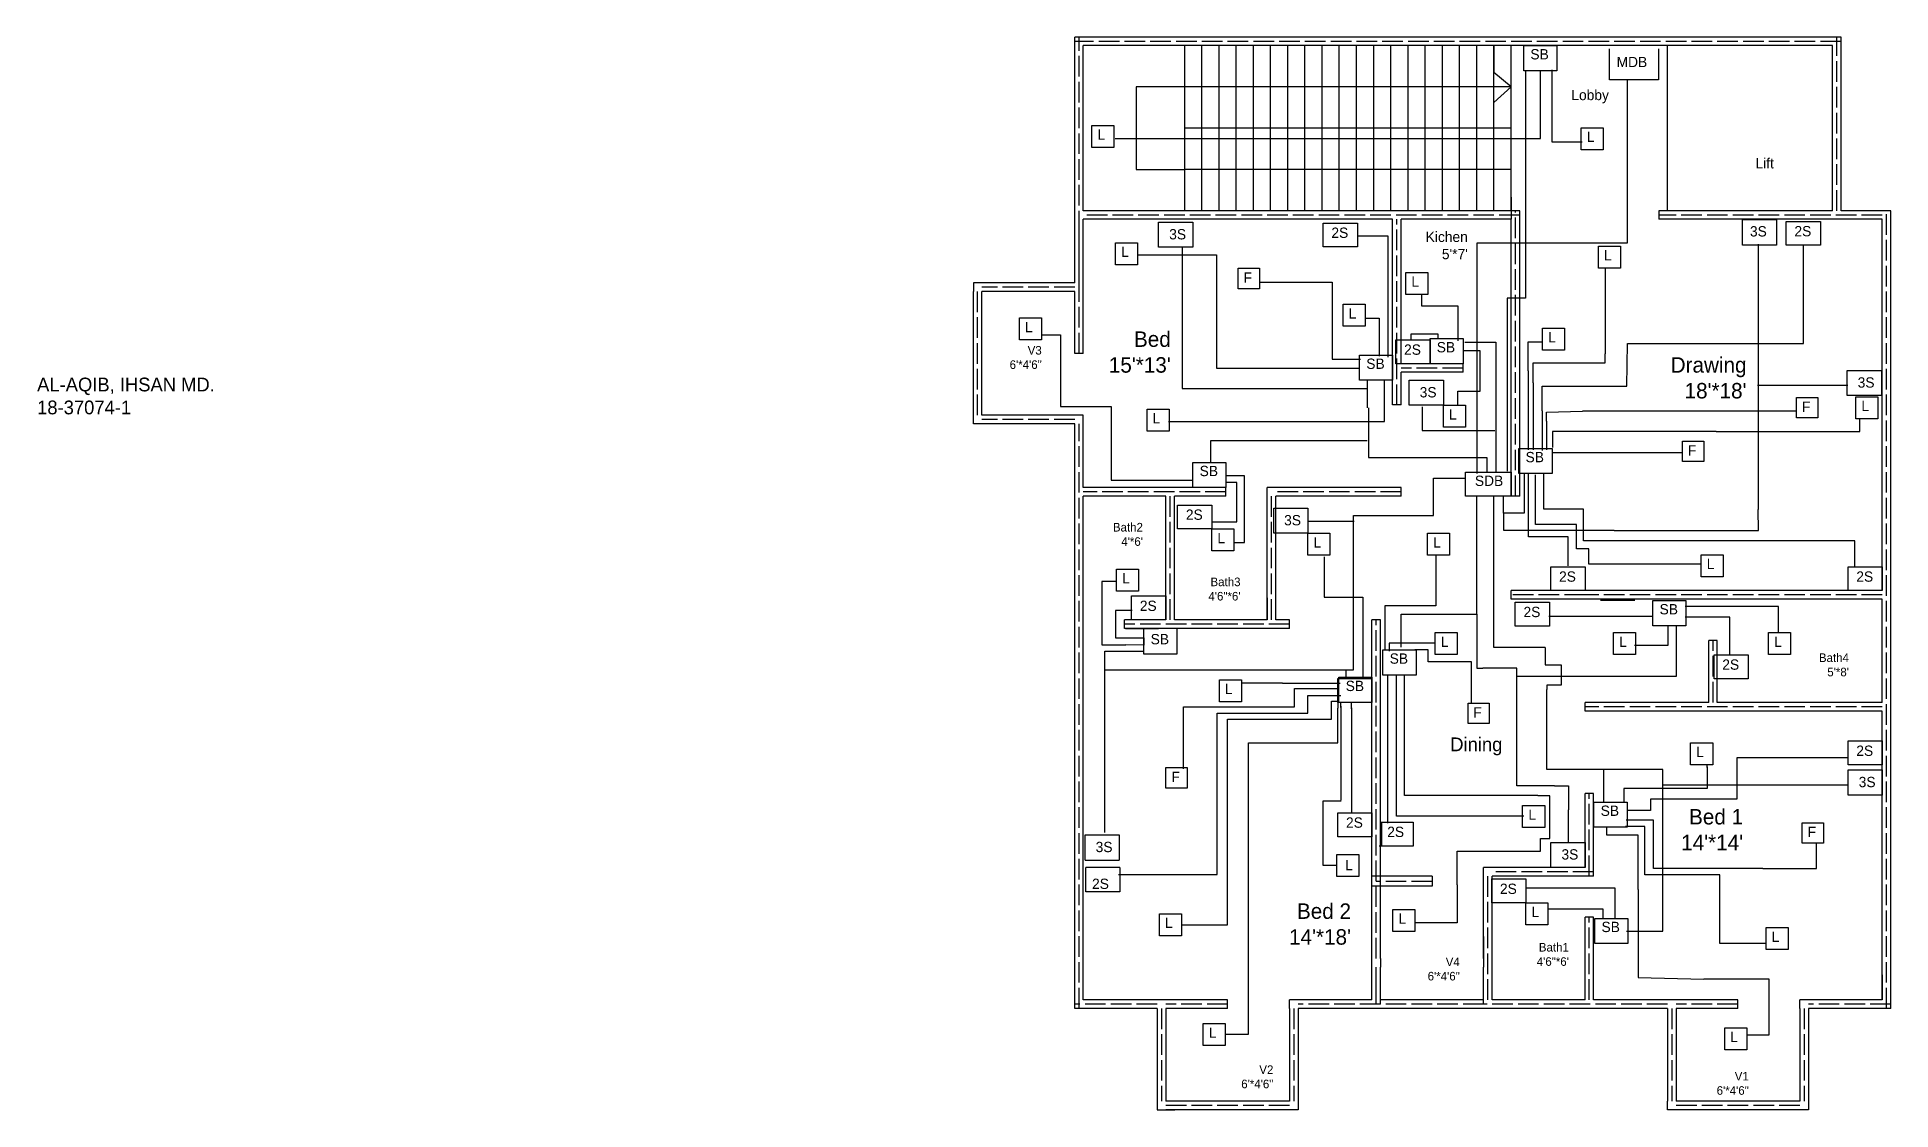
# Model space of a CAD drawing. Header units: feet. Extents: x -2418 to -1339, y -275 to 349.
import ezdxf

# ---------------------------------------------------------------- set-up
doc = ezdxf.new("R2010")
doc.units = ezdxf.units.FT
doc.header["$MEASUREMENT"] = 0
doc.linetypes.add('ACAD_ISO02W100', pattern=[15, 12, -3])

msp = doc.modelspace()

# ---------------------------------------------------------------- linework, layer by layer
for p, q in [((-1368.3, 348.9), (-1814.3, 348.9)), ((-1814.3, 205.9), (-1814.3, 348.9)), ((-1368.3, 247.9), (-1368.3, 348.9)), ((-1373.3, 343.9), (-1809.3, 343.9)), ((-1809.3, 247.9), (-1809.3, 343.9)), ((-1750.3, 247.9), (-1750.3, 343.9)), ((-1740.3, 247.9), (-1740.3, 343.9)), ((-1730.3, 247.9), (-1730.3, 343.9)), ((-1720.3, 247.9), (-1720.3, 343.9)), ((-1710.3, 247.9), (-1710.3, 343.9)), ((-1700.3, 247.9), (-1700.3, 343.9)), ((-1690.3, 247.9), (-1690.3, 343.9)), ((-1680.3, 247.9), (-1680.3, 343.9)), ((-1670.3, 247.9), (-1670.3, 343.9)), ((-1660.3, 247.9), (-1660.3, 343.9)), ((-1650.3, 247.9), (-1650.3, 343.9)), ((-1640.3, 247.9), (-1640.3, 343.9)), ((-1630.3, 247.9), (-1630.3, 343.9)), ((-1620.3, 247.9), (-1620.3, 343.9)), ((-1610.3, 247.9), (-1610.3, 343.9)), ((-1600.3, 247.9), (-1600.3, 343.9)), ((-1590.3, 247.9), (-1590.3, 343.9)), ((-1580.3, 247.9), (-1580.3, 343.9)), ((-1570.3, 247.9), (-1570.3, 343.9)), ((-1570.3, 343.9), (-1570.3, 328.2)), ((-1560.3, 247.9), (-1560.3, 343.9)), ((-1553, 329.3), (-1553, 343.9)), ((-1553, 343.9), (-1533.8, 343.9)), ((-1533.8, 343.9), (-1533.8, 329.3)), ((-1525.3, 344.1), (-1496.8, 344.1)), ((-1503, 324.1), (-1503, 342)), ((-1474.5, 342), (-1474.5, 324.1)), ((-1469.3, 247.9), (-1469.3, 343.9)), ((-1373.3, 247.9), (-1373.3, 343.9)), ((-1560.3, 319.9), (-1570.3, 328.2)), ((-1533.8, 329.3), (-1553, 329.3)), ((-1474.5, 324.1), (-1503, 324.1)), ((-1750.3, 319.9), (-1778.6, 319.9)), ((-1778.6, 319.9), (-1778.6, 271.9)), ((-1560.3, 319.9), (-1750.3, 319.9)), ((-1560.3, 319.9), (-1570.3, 319.9)), ((-1560.3, 319.9), (-1570.3, 310.8)), ((-1560.3, 319.9), (-1570.3, 319.9)), ((-1560.3, 319.9), (-1570.3, 319.9)), ((-1560.3, 319.9), (-1570.3, 319.9)), ((-1804.3, 284.7), (-1804.3, 297.5)), ((-1804.3, 297.5), (-1791.5, 297.5)), ((-1791.5, 297.5), (-1791.5, 284.7)), ((-1560.3, 295.9), (-1750.3, 295.9)), ((-1519.5, 283.4), (-1519.5, 296.2)), ((-1519.5, 296.2), (-1506.7, 296.2)), ((-1506.7, 296.2), (-1506.7, 283.4)), ((-1791.5, 284.7), (-1804.3, 284.7)), ((-1778.6, 284.7), (-1778.6, 271.9)), ((-1506.7, 283.4), (-1519.5, 283.4)), ((-1778.6, 271.9), (-1750.3, 271.9)), ((-1560.3, 271.9), (-1750.3, 271.9)), ((-1560.3, 255.7), (-1560.3, 242.9)), ((-1555.3, 247.9), (-1809.3, 247.9)), ((-1629.3, 242.9), (-1809.3, 242.9)), ((-1809.3, 164.9), (-1809.3, 242.9)), ((-1765.5, 226.6), (-1765.5, 241.2)), ((-1765.5, 241.2), (-1745.6, 241.2)), ((-1745.6, 241.2), (-1745.6, 226.6)), ((-1669.7, 226.8), (-1669.7, 240.7)), ((-1669.7, 240.7), (-1649.8, 240.7)), ((-1649.8, 240.7), (-1649.8, 226.8)), ((-1629.3, 134.9), (-1629.3, 242.9)), ((-1560.3, 242.9), (-1624.3, 242.9)), ((-1624.3, 158.9), (-1624.3, 242.9)), ((-1560.3, 242.9), (-1573.1, 242.9)), ((-1560.3, 81.9), (-1560.3, 242.9)), ((-1555.3, 81.9), (-1555.3, 247.9)), ((-1373.3, 247.9), (-1474.3, 247.9)), ((-1474.3, 247.9), (-1474.3, 242.9)), ((-1344.3, 242.9), (-1474.3, 242.9)), ((-1425.7, 242.7), (-1405.8, 242.7)), ((-1425.7, 227.9), (-1425.7, 242.5)), ((-1405.8, 242.5), (-1405.8, 227.9)), ((-1400.2, 227.8), (-1400.2, 241.7)), ((-1400.2, 241.7), (-1380.3, 241.7)), ((-1380.3, 241.7), (-1380.3, 227.8)), ((-1339.3, 247.9), (-1368.3, 247.9)), ((-1344.3, 242.9), (-1357.1, 242.9)), ((-1344.3, 26.9), (-1344.3, 242.9)), ((-1339.3, -216.1), (-1339.3, 247.9)), ((-1790.5, 216.5), (-1790.5, 229.3)), ((-1790.5, 229.3), (-1777.7, 229.3)), ((-1777.7, 229.3), (-1777.7, 216.5)), ((-1745.6, 226.6), (-1765.5, 226.6)), ((-1649.8, 226.8), (-1669.7, 226.8)), ((-1509.5, 214.5), (-1509.5, 227.3)), ((-1509.5, 227.3), (-1496.7, 227.3)), ((-1496.7, 227.3), (-1496.7, 214.5)), ((-1405.8, 227.9), (-1425.7, 227.9)), ((-1380.3, 227.8), (-1400.2, 227.8)), ((-1777.7, 216.5), (-1790.5, 216.5)), ((-1868.3, 205.9), (-1873.3, 205.9)), ((-1873.3, 205.9), (-1873.3, 200.9)), ((-1814.3, 205.9), (-1868.3, 205.9)), ((-1719.2, 202.5), (-1719.2, 214.4)), ((-1719.2, 214.4), (-1706.8, 214.4)), ((-1706.8, 214.4), (-1706.8, 202.5)), ((-1621.6, 199.2), (-1621.6, 212)), ((-1621.6, 212), (-1608.8, 212)), ((-1608.8, 212), (-1608.8, 199.2)), ((-1496.7, 214.5), (-1509.5, 214.5)), ((-1873.3, 128.9), (-1873.3, 200.9)), ((-1814.3, 200.9), (-1868.3, 200.9)), ((-1868.3, 128.9), (-1868.3, 200.9)), ((-1814.3, 164.9), (-1814.3, 200.9)), ((-1706.8, 202.5), (-1719.2, 202.5)), ((-1608.8, 199.2), (-1621.6, 199.2)), ((-1846.5, 172.7), (-1846.5, 185.5)), ((-1846.5, 185.5), (-1833.7, 185.5)), ((-1833.7, 185.5), (-1833.7, 172.7)), ((-1658.1, 180.7), (-1658.1, 193.5)), ((-1658.1, 193.5), (-1645.3, 193.5)), ((-1645.3, 193.5), (-1645.3, 180.7)), ((-1833.7, 172.7), (-1846.5, 172.7)), ((-1645.3, 180.7), (-1658.1, 180.7)), ((-1627.4, 158.9), (-1627.4, 172.8)), ((-1627.4, 172.8), (-1607.5, 172.8)), ((-1607.5, 158.9), (-1607.5, 173.5)), ((-1607.5, 173.5), (-1588.3, 173.5)), ((-1607.5, 172.8), (-1607.5, 158.9)), ((-1588.3, 173.5), (-1588.3, 158.9)), ((-1542, 166.8), (-1542, 179.6)), ((-1542, 179.6), (-1529.2, 179.6)), ((-1529.2, 179.6), (-1529.2, 166.8)), ((-1809.3, 164.9), (-1814.3, 164.9)), ((-1648.5, 149.3), (-1648.5, 163.9)), ((-1648.5, 163.9), (-1629.3, 163.9)), ((-1629.3, 163.9), (-1629.3, 149.3)), ((-1529.2, 166.8), (-1542, 166.8)), ((-1607.5, 158.9), (-1627.4, 158.9)), ((-1588.3, 158.9), (-1624.3, 158.9)), ((-1588.3, 153.9), (-1624.3, 153.9)), ((-1624.3, 134.9), (-1624.3, 153.9)), ((-1588.3, 158.9), (-1607.5, 158.9)), ((-1588.3, 153.9), (-1588.3, 158.9)), ((-1364.7, 140.4), (-1364.7, 155)), ((-1364.7, 155), (-1344.8, 155)), ((-1344.8, 155), (-1344.8, 140.4)), ((-1629.3, 149.3), (-1648.5, 149.3)), ((-1619.6, 134.7), (-1619.6, 149.3)), ((-1619.6, 149.3), (-1599.7, 149.3)), ((-1599.7, 149.3), (-1599.7, 134.7)), ((-1344.8, 140.4), (-1364.7, 140.4)), ((-1772.2, 119.7), (-1772.2, 132.5)), ((-1772.2, 132.5), (-1759.4, 132.5)), ((-1759.4, 132.5), (-1759.4, 119.7)), ((-1624.3, 134.9), (-1629.3, 134.9)), ((-1599.7, 134.7), (-1619.6, 134.7)), ((-1599.7, 121.9), (-1599.7, 134.7)), ((-1599.7, 134.7), (-1586.9, 134.7)), ((-1586.9, 134.7), (-1586.9, 121.9)), ((-1394.2, 127.4), (-1394.2, 139.3)), ((-1394.2, 139.3), (-1381.9, 139.3)), ((-1381.9, 139.3), (-1381.9, 127.4)), ((-1359.7, 126.9), (-1359.7, 139.7)), ((-1359.7, 139.7), (-1346.9, 139.7)), ((-1346.9, 139.7), (-1346.9, 126.9)), ((-1873.3, 123.9), (-1873.3, 128.9)), ((-1868.3, 123.9), (-1873.3, 123.9)), ((-1814.3, 128.9), (-1868.3, 128.9)), ((-1814.3, 123.9), (-1868.3, 123.9)), ((-1809.3, 128.9), (-1814.3, 128.9)), ((-1814.3, -216.1), (-1814.3, 123.9)), ((-1809.3, 86.9), (-1809.3, 128.9)), ((-1759.4, 119.7), (-1772.2, 119.7)), ((-1586.9, 121.9), (-1599.7, 121.9)), ((-1381.9, 127.4), (-1394.2, 127.4)), ((-1346.9, 126.9), (-1359.7, 126.9)), ((-1555.8, 95), (-1555.8, 109.6)), ((-1555.8, 109.6), (-1536.5, 109.6)), ((-1536.5, 109.6), (-1536.5, 95)), ((-1460.5, 102), (-1460.5, 113.9)), ((-1460.5, 113.9), (-1448.2, 113.9)), ((-1448.2, 113.9), (-1448.2, 102)), ((-1745.5, 86.9), (-1745.5, 101.5)), ((-1745.5, 101.5), (-1726.3, 101.5)), ((-1726.3, 101.5), (-1726.3, 86.9)), ((-1448.2, 102), (-1460.5, 102)), ((-1726.3, 86.9), (-1809.3, 86.9)), ((-1726.3, 86.9), (-1745.5, 86.9)), ((-1726.3, 81.9), (-1726.3, 86.9)), ((-1624.3, 86.9), (-1702.3, 86.9)), ((-1702.3, 9.9), (-1702.3, 86.9)), ((-1624.3, 81.9), (-1624.3, 86.9)), ((-1586.8, 81.9), (-1586.8, 95.8)), ((-1586.8, 95.8), (-1560.3, 95.8)), ((-1560.3, 95.8), (-1560.3, 81.9)), ((-1536.5, 95), (-1555.8, 95)), ((-1761.3, 81.9), (-1809.3, 81.9)), ((-1809.3, -211.1), (-1809.3, 81.9)), ((-1761.3, 9.9), (-1761.3, 81.9)), ((-1726.3, 81.9), (-1756.3, 81.9)), ((-1756.3, 9.9), (-1756.3, 81.9)), ((-1754.4, 62.8), (-1754.4, 76.7)), ((-1754.4, 76.7), (-1734.5, 76.7)), ((-1734.5, 76.7), (-1734.5, 62.8)), ((-1624.3, 81.9), (-1697.3, 81.9)), ((-1697.3, 9.9), (-1697.3, 81.9)), ((-1560.3, 81.9), (-1586.8, 81.9)), ((-1555.3, 81.9), (-1560.3, 81.9)), ((-1698.5, 60.3), (-1698.5, 74.9)), ((-1698.5, 74.9), (-1678.6, 74.9)), ((-1678.6, 74.9), (-1678.6, 60.3)), ((-1734.5, 62.8), (-1754.4, 62.8)), ((-1734.5, 50), (-1734.5, 62.8)), ((-1734.5, 62.8), (-1721.7, 62.8)), ((-1721.7, 62.8), (-1721.7, 50)), ((-1678.6, 60.3), (-1698.5, 60.3)), ((-1678.6, 47.5), (-1678.6, 60.3)), ((-1678.6, 60.3), (-1665.8, 60.3)), ((-1665.8, 60.3), (-1665.8, 47.5)), ((-1608.9, 47.5), (-1608.9, 60.3)), ((-1608.9, 60.3), (-1596.1, 60.3)), ((-1596.1, 60.3), (-1596.1, 47.5)), ((-1721.7, 50), (-1734.5, 50)), ((-1665.8, 47.5), (-1678.6, 47.5)), ((-1596.1, 47.5), (-1608.9, 47.5)), ((-1449.7, 34.9), (-1449.7, 47.7)), ((-1449.7, 47.7), (-1436.9, 47.7)), ((-1436.9, 47.7), (-1436.9, 34.9)), ((-1789.9, 26.6), (-1789.9, 39.4)), ((-1789.9, 39.4), (-1777.1, 39.4)), ((-1777.1, 39.4), (-1777.1, 26.6)), ((-1537.2, 26.9), (-1537.2, 40.8)), ((-1537.2, 40.8), (-1517.3, 40.8)), ((-1517.3, 40.8), (-1517.3, 26.9)), ((-1436.9, 34.9), (-1449.7, 34.9)), ((-1364.2, 26.9), (-1364.2, 40.8)), ((-1364.2, 40.8), (-1344.3, 40.8)), ((-1344.3, 40.8), (-1344.3, 26.9)), ((-1777.1, 26.6), (-1789.9, 26.6)), ((-1781.2, 9.9), (-1781.2, 23.8)), ((-1781.2, 23.8), (-1761.3, 23.8)), ((-1761.3, 23.8), (-1761.3, 9.9)), ((-1702.3, 22.7), (-1702.3, 9.9)), ((-1702.3, 22.7), (-1702.3, 9.9)), ((-1560.3, 21.9), (-1560.3, 26.9)), ((-1517.3, 26.9), (-1560.3, 26.9)), ((-1517.3, 21.9), (-1560.3, 21.9)), ((-1517.3, 26.9), (-1537.2, 26.9)), ((-1344.3, 26.9), (-1517.3, 26.9)), ((-1344.3, 21.9), (-1517.3, 21.9)), ((-1344.3, 26.9), (-1364.2, 26.9)), ((-1344.3, -38.1), (-1344.3, 21.9)), ((-1557.9, 6.2), (-1557.9, 20.2)), ((-1557.9, 20.2), (-1538, 20.2)), ((-1538, 20.2), (-1538, 6.2)), ((-1488.3, 21.1), (-1508.2, 21.1)), ((-1477.8, 6.5), (-1477.8, 21.1)), ((-1477.8, 21.1), (-1458.6, 21.1)), ((-1458.6, 21.1), (-1458.6, 6.5)), ((-1761.3, 9.9), (-1785.3, 9.9)), ((-1785.3, 4.9), (-1785.3, 9.9)), ((-1689.3, 4.9), (-1785.3, 4.9)), ((-1784.8, 4.8), (-1765.6, 4.8)), ((-1761.3, 9.9), (-1781.2, 9.9)), ((-1774, -10), (-1774, 4.5)), ((-1702.3, 9.9), (-1756.3, 9.9)), ((-1754.8, 4.5), (-1754.8, -10)), ((-1702.3, 9.9), (-1715.1, 9.9)), ((-1702.3, 9.9), (-1715.1, 9.9)), ((-1689.3, 9.9), (-1697.3, 9.9)), ((-1689.3, 4.9), (-1689.3, 9.9)), ((-1636.3, 9.9), (-1641.3, 9.9)), ((-1641.3, -38.1), (-1641.3, 9.9)), ((-1636.3, -38.1), (-1636.3, 9.9)), ((-1604.6, -10.3), (-1604.6, 2.5)), ((-1604.6, 2.5), (-1591.7, 2.5)), ((-1591.7, 2.5), (-1591.7, -10.3)), ((-1538, 6.2), (-1557.9, 6.2)), ((-1500.7, -10.3), (-1500.7, 2.5)), ((-1500.7, 2.5), (-1487.9, 2.5)), ((-1487.9, 2.5), (-1487.9, -10.3)), ((-1458.6, 6.5), (-1477.8, 6.5)), ((-1410.5, -10.3), (-1410.5, 2.5)), ((-1410.5, 2.5), (-1397.7, 2.5)), ((-1397.7, 2.5), (-1397.7, -10.3)), ((-1754.8, -10), (-1774, -10)), ((-1634.9, -22.2), (-1634.9, -7.6)), ((-1634.9, -7.6), (-1615.6, -7.6)), ((-1615.6, -7.6), (-1615.6, -22.2)), ((-1591.7, -10.3), (-1604.6, -10.3)), ((-1487.9, -10.3), (-1500.7, -10.3)), ((-1440.3, -2.1), (-1445.3, -2.1)), ((-1445.3, -38.1), (-1445.3, -2.1)), ((-1442.2, -24.3), (-1442.2, -10.4)), ((-1442.2, -10.4), (-1422.3, -10.4)), ((-1440.3, -38.1), (-1440.3, -2.1)), ((-1422.3, -10.4), (-1422.3, -24.3)), ((-1397.7, -10.3), (-1410.5, -10.3)), ((-1730.1, -37.7), (-1730.1, -24.9)), ((-1730.1, -24.9), (-1717.3, -24.9)), ((-1717.3, -24.9), (-1717.3, -37.7)), ((-1661.2, -38.1), (-1661.2, -24.2)), ((-1661.2, -24.2), (-1641.3, -24.2)), ((-1661.2, -38.1), (-1661.2, -24.2)), ((-1661.2, -24.2), (-1641.3, -24.2)), ((-1661.2, -38.1), (-1661.2, -24.2)), ((-1661.2, -24.2), (-1641.3, -24.2)), ((-1660.5, -38.1), (-1660.5, -23.5)), ((-1660.5, -23.5), (-1641.3, -23.5)), ((-1641.3, -23.5), (-1641.3, -38.1)), ((-1641.3, -24.2), (-1641.3, -38.1)), ((-1641.3, -24.2), (-1641.3, -38.1)), ((-1641.3, -24.2), (-1641.3, -38.1)), ((-1615.6, -22.2), (-1634.9, -22.2)), ((-1422.3, -24.3), (-1442.2, -24.3)), ((-1717.3, -37.7), (-1730.1, -37.7)), ((-1641.3, -38.1), (-1661.2, -38.1)), ((-1641.3, -38.1), (-1661.2, -38.1)), ((-1641.3, -38.1), (-1661.2, -38.1)), ((-1641.3, -38.1), (-1660.5, -38.1)), ((-1641.3, -211.1), (-1641.3, -38.1)), ((-1636.3, -187.1), (-1636.3, -38.1)), ((-1585.4, -50.4), (-1585.4, -38.5)), ((-1585.4, -38.5), (-1573.1, -38.5)), ((-1573.1, -38.5), (-1573.1, -50.4)), ((-1445.3, -38.1), (-1517.3, -38.1)), ((-1517.3, -43.1), (-1517.3, -38.1)), ((-1344.3, -43.1), (-1517.3, -43.1)), ((-1344.3, -38.1), (-1440.3, -38.1)), ((-1344.3, -211.1), (-1344.3, -43.1)), ((-1573.1, -50.4), (-1585.4, -50.4)), ((-1455.9, -74.4), (-1455.9, -61.6)), ((-1455.9, -61.6), (-1443, -61.6)), ((-1443, -61.6), (-1443, -74.4)), ((-1364.2, -74.4), (-1364.2, -60.5)), ((-1364.2, -60.5), (-1344.3, -60.5)), ((-1344.3, -60.5), (-1344.3, -74.4)), ((-1443, -74.4), (-1455.9, -74.4)), ((-1344.3, -74.4), (-1364.2, -74.4)), ((-1761.2, -87.9), (-1761.2, -76)), ((-1761.2, -76), (-1748.8, -76)), ((-1748.8, -76), (-1748.8, -87.9)), ((-1364.2, -92), (-1364.2, -77.4)), ((-1364.2, -77.4), (-1344.3, -77.4)), ((-1344.3, -77.4), (-1344.3, -92)), ((-1748.8, -87.9), (-1761.2, -87.9)), ((-1512.3, -91.1), (-1517.3, -91.1)), ((-1517.3, -134.1), (-1517.3, -91.1)), ((-1512.3, -139.1), (-1512.3, -91.1)), ((-1512.1, -110.7), (-1512.1, -96.1)), ((-1512.1, -96.1), (-1492.8, -96.1)), ((-1492.8, -96.1), (-1492.8, -110.7)), ((-1344.3, -92), (-1364.2, -92)), ((-1661.2, -116.2), (-1661.2, -102.3)), ((-1661.2, -102.3), (-1641.3, -102.3)), ((-1641.3, -102.3), (-1641.3, -116.2)), ((-1635.5, -121.6), (-1635.5, -107.6)), ((-1635.5, -107.8), (-1617.3, -107.8)), ((-1617.3, -107.8), (-1617.3, -121.7)), ((-1553.6, -110.9), (-1553.6, -98.1)), ((-1553.6, -98.1), (-1540.7, -98.1)), ((-1540.7, -98.1), (-1540.7, -110.9)), ((-1808.3, -129.8), (-1808.3, -115.2)), ((-1808.3, -115.2), (-1788.4, -115.2)), ((-1788.4, -115.2), (-1788.4, -129.8)), ((-1641.3, -116.2), (-1661.2, -116.2)), ((-1540.7, -110.9), (-1553.6, -110.9)), ((-1492.8, -110.7), (-1512.1, -110.7)), ((-1390.9, -119.9), (-1390.9, -108.1)), ((-1390.9, -108.1), (-1378.6, -108.1)), ((-1378.6, -108.1), (-1378.6, -119.9)), ((-1661.7, -139.3), (-1661.7, -126.5)), ((-1661.7, -126.5), (-1648.9, -126.5)), ((-1648.9, -126.5), (-1648.9, -139.3)), ((-1617.3, -121.7), (-1637.2, -121.7)), ((-1537.2, -134.1), (-1537.2, -119.5)), ((-1537.2, -119.5), (-1517.3, -119.5)), ((-1517.3, -119.5), (-1517.3, -134.1)), ((-1378.6, -119.9), (-1390.9, -119.9)), ((-1808.3, -129.8), (-1788.4, -129.8)), ((-1807.9, -148.2), (-1807.9, -134.2)), ((-1788, -134.2), (-1807.9, -134.2)), ((-1788, -134.2), (-1788, -148.2)), ((-1648.9, -139.3), (-1661.7, -139.3)), ((-1606.3, -139.1), (-1641.3, -139.1)), ((-1517.3, -134.1), (-1576.3, -134.1)), ((-1576.3, -187.1), (-1576.3, -134.1)), ((-1512.3, -139.1), (-1571.3, -139.1)), ((-1512.3, -139.1), (-1571.3, -139.1)), ((-1571.3, -211.1), (-1571.3, -139.1)), ((-1517.3, -134.1), (-1537.2, -134.1)), ((-1788, -148.2), (-1807.9, -148.2)), ((-1606.3, -145), (-1641.3, -145)), ((-1571.6, -154.7), (-1571.6, -140.8)), ((-1571.6, -140.8), (-1551.7, -140.8)), ((-1551.7, -140.8), (-1551.7, -154.7)), ((-1765, -173.8), (-1765, -161)), ((-1765, -161), (-1752.2, -161)), ((-1752.2, -161), (-1752.2, -173.8)), ((-1629.1, -171.3), (-1629.1, -158.5)), ((-1629.1, -158.5), (-1616.3, -158.5)), ((-1616.3, -158.5), (-1616.3, -171.3)), ((-1551.7, -154.7), (-1571.6, -154.7)), ((-1551.7, -167.5), (-1551.7, -154.7)), ((-1551.7, -154.7), (-1538.9, -154.7)), ((-1538.9, -154.7), (-1538.9, -167.5)), ((-1616.3, -171.3), (-1629.1, -171.3)), ((-1538.9, -167.5), (-1551.7, -167.5)), ((-1512.3, -163.1), (-1517.3, -163.1)), ((-1517.3, -211.1), (-1517.3, -163.1)), ((-1512.3, -211.1), (-1512.3, -163.1)), ((-1511.5, -178.3), (-1511.5, -163.7)), ((-1511.5, -163.7), (-1492.3, -163.7)), ((-1492.3, -163.7), (-1492.3, -178.3)), ((-1411.9, -181.9), (-1411.9, -169.1)), ((-1411.9, -169.1), (-1399.1, -169.1)), ((-1399.1, -169.1), (-1399.1, -181.9)), ((-1752.2, -173.8), (-1765, -173.8)), ((-1576.3, -174.3), (-1576.3, -187.1)), ((-1492.3, -178.3), (-1511.5, -178.3)), ((-1399.1, -181.9), (-1411.9, -181.9)), ((-1638.8, -213.6), (-1638.8, -192.1)), ((-1636.3, -213.6), (-1636.3, -192.1)), ((-1576.3, -213.6), (-1576.3, -192.1)), ((-1344.3, -196.5), (-1344.3, -211.1)), ((-1725.3, -211.1), (-1809.3, -211.1)), ((-1725.3, -216.1), (-1725.3, -211.1)), ((-1641.3, -211.1), (-1689.3, -211.1)), ((-1689.3, -216.1), (-1689.3, -211.1)), ((-1517.3, -211.1), (-1571.3, -211.1)), ((-1428.3, -211.1), (-1512.3, -211.1)), ((-1428.3, -216.1), (-1428.3, -211.1)), ((-1344.3, -211.1), (-1392.3, -211.1)), ((-1392.3, -216.1), (-1392.3, -211.1)), ((-1344.3, -211.1), (-1364.2, -211.1)), ((-1766.3, -216.1), (-1814.3, -216.1)), ((-1766.3, -216.1), (-1766.3, -270.1)), ((-1725.3, -216.1), (-1761.3, -216.1)), ((-1761.3, -216.1), (-1761.3, -270.1)), ((-1739.5, -237.7), (-1739.5, -224.9)), ((-1739.5, -224.9), (-1726.7, -224.9)), ((-1726.7, -224.9), (-1726.7, -237.7)), ((-1689.3, -216.1), (-1689.3, -270.1)), ((-1636.3, -216.1), (-1684.3, -216.1)), ((-1684.3, -216.1), (-1684.3, -270.1)), ((-1576.3, -216.1), (-1636.3, -216.1)), ((-1469.3, -216.1), (-1576.3, -216.1)), ((-1469.3, -216.1), (-1469.3, -270.1)), ((-1428.3, -216.1), (-1464.3, -216.1)), ((-1464.3, -216.1), (-1464.3, -270.1)), ((-1392.3, -216.1), (-1392.3, -270.1)), ((-1339.3, -216.1), (-1387.3, -216.1)), ((-1387.3, -216.1), (-1387.3, -270.1)), ((-1436, -240.2), (-1436, -227.4)), ((-1436, -227.4), (-1423.2, -227.4)), ((-1423.2, -227.4), (-1423.2, -240.2)), ((-1726.7, -237.7), (-1739.5, -237.7)), ((-1423.2, -240.2), (-1436, -240.2)), ((-1766.3, -270.1), (-1766.3, -275.1)), ((-1766.3, -275.1), (-1756, -275.1)), ((-1689.3, -270.1), (-1761.3, -270.1)), ((-1689.3, -275.1), (-1761.3, -275.1)), ((-1684.3, -275.1), (-1689.3, -275.1)), ((-1684.3, -270.1), (-1684.3, -275.1)), ((-1469.3, -275.1), (-1469.3, -270.1)), ((-1464.3, -275.1), (-1469.3, -275.1)), ((-1392.3, -270.1), (-1464.3, -270.1)), ((-1392.3, -275.1), (-1464.3, -275.1)), ((-1387.3, -275.1), (-1392.3, -275.1)), ((-1387.3, -270.1), (-1387.3, -275.1))]:
    msp.add_line(p, q)
at = {"linetype": 'ACAD_ISO02W100'}
for p, q in [((-1368.3, 346.4), (-1814.3, 346.4)), ((-1811.8, 205.9), (-1811.8, 348.9)), ((-1370.8, 247.9), (-1370.8, 348.9)), ((-1811.8, 164.9), (-1811.8, 242.9)), ((-1555.3, 245.4), (-1809.3, 245.4)), ((-1626.8, 134.9), (-1626.8, 242.9)), ((-1557.8, 81.9), (-1557.8, 247.9)), ((-1344.3, 245.4), (-1474.3, 245.4)), ((-1341.8, -216.1), (-1341.8, 247.9)), ((-1870.8, 128.9), (-1870.8, 200.9)), ((-1814.3, 203.4), (-1868.3, 203.4)), ((-1588.3, 156.4), (-1624.3, 156.4)), ((-1814.3, 126.4), (-1868.3, 126.4)), ((-1811.8, -216.1), (-1811.8, 123.9)), ((-1726.3, 84.4), (-1809.3, 84.4)), ((-1758.8, 9.9), (-1758.8, 81.9)), ((-1699.8, 9.9), (-1699.8, 81.9)), ((-1624.3, 84.4), (-1697.3, 84.4)), ((-1517.3, 24.4), (-1560.3, 24.4)), ((-1344.3, 24.4), (-1517.3, 24.4)), ((-1689.3, 7.4), (-1785.3, 7.4)), ((-1638.8, -38.1), (-1638.8, 9.9)), ((-1442.8, -38.1), (-1442.8, -2.1)), ((-1638.8, -187.1), (-1638.8, -38.1)), ((-1344.3, -40.6), (-1517.3, -40.6)), ((-1514.8, -139.1), (-1514.8, -91.1)), ((-1573.8, -211.1), (-1573.8, -139.1)), ((-1512.3, -136.6), (-1571.3, -136.6)), ((-1606.3, -142.2), (-1638.8, -142.2)), ((-1514.8, -211.1), (-1514.8, -163.1)), ((-1766.3, -213.6), (-1814.3, -213.6)), ((-1725.3, -213.6), (-1761.3, -213.6)), ((-1636.3, -213.6), (-1684.3, -213.6)), ((-1576.3, -213.6), (-1636.3, -213.6)), ((-1469.3, -213.6), (-1576.3, -213.6)), ((-1428.3, -213.6), (-1464.3, -213.6)), ((-1339.3, -213.6), (-1387.3, -213.6)), ((-1763.8, -216.1), (-1763.8, -270.1)), ((-1686.8, -216.1), (-1686.8, -270.1)), ((-1466.8, -216.1), (-1466.8, -270.1)), ((-1389.8, -216.1), (-1389.8, -270.1)), ((-1689.3, -272.6), (-1761.3, -272.6)), ((-1392.3, -272.6), (-1464.3, -272.6))]:
    msp.add_line(p, q, dxfattribs=at)
at = {"color": 5}
for p, q in [((-1551.9, 328.8), (-1551.9, 197)), ((-1416.6, 228.4), (-1416.6, 74.1)), ((-1751.8, 226.5), (-1751.8, 144.5)), ((-1551.9, 197), (-1562.6, 197)), ((-1562.6, 197), (-1562.6, 96.4)), ((-1587.2, 171.5), (-1569.2, 171.5)), ((-1569.2, 171.5), (-1569.2, 113)), ((-1751.8, 144.5), (-1644, 144.5)), ((-1644, 148.9), (-1644, 133.3)), ((-1364.3, 146.2), (-1417, 146.2)), ((-1643.4, 133.3), (-1643.4, 104.4)), ((-1612.1, 133.9), (-1612.1, 120)), ((-1612.1, 120), (-1569.8, 120)), ((-1735, 101.5), (-1735, 114.2)), ((-1735, 114.2), (-1644, 114.2)), ((-1569.2, 113.6), (-1569.2, 95.7)), ((-1643.4, 104.4), (-1574.4, 104.4)), ((-1574.4, 104.4), (-1574.4, 98)), ((-1574.4, 98), (-1574.4, 95.8)), ((-1605.4, 70.7), (-1605.4, 92.3)), ((-1605.4, 92.3), (-1587.2, 92.3)), ((-1552.7, 94.9), (-1552.7, 72)), ((-1580.2, 66.1), (-1580.2, 81.9)), ((-1570.4, 74.5), (-1570.4, 81.9)), ((-1564.7, 72), (-1564.7, 82.3)), ((-1678.7, 67.3), (-1651.7, 67.3)), ((-1652.1, -19.2), (-1652.1, 70.7)), ((-1652.1, 70.7), (-1605.4, 70.7)), ((-1580.2, 13.2), (-1580.2, 66.1)), ((-1570.4, -6.2), (-1570.4, 74.5)), ((-1552.7, 72), (-1564.7, 72)), ((-1564.5, 61.8), (-1564.5, 72)), ((-1416.3, 61.8), (-1416.6, 74.1)), ((-1561, 61.8), (-1564.5, 61.8)), ((-1500.3, 61.8), (-1561, 61.8)), ((-1500.3, 61.8), (-1416.3, 61.8)), ((-1624.4, -6), (-1624.4, 13.2)), ((-1624.4, 13.2), (-1580.2, 13.2)), ((-1580.2, 13.2), (-1580.2, -18.1)), ((-1464.3, 6.8), (-1464.3, -23)), ((-1796.8, -19.2), (-1796.8, -8.3)), ((-1796.8, -8.3), (-1774, -8.3)), ((-1540.5, -6.2), (-1570.4, -6.2)), ((-1540.5, -6.2), (-1540.5, -16.3)), ((-1796.8, -113.7), (-1796.8, -19.2)), ((-1796.8, -19.2), (-1652.1, -19.2)), ((-1656.4, -24), (-1656.4, -19.1)), ((-1580.2, -18.1), (-1576.8, -18.1)), ((-1556.9, -18.1), (-1576.8, -18.1)), ((-1556.9, -86.7), (-1556.9, -18.1)), ((-1540.5, -16.3), (-1531.2, -16.3)), ((-1531.2, -16.3), (-1531.2, -28.1)), ((-1464.3, -23), (-1556.9, -23)), ((-1531.2, -28.1), (-1539.5, -28.1)), ((-1539.5, -28.1), (-1539.5, -30.6)), ((-1539.5, -77.2), (-1539.5, -30.6)), ((-1472, -77.2), (-1539.5, -77.2)), ((-1506.3, -96.3), (-1506.3, -77.2)), ((-1472, -171.1), (-1472, -77.2)), ((-1364.6, -86.2), (-1471.9, -86.2)), ((-1535, -86.7), (-1556.9, -86.7)), ((-1535, -86.7), (-1527, -86.7)), ((-1527, -86.7), (-1527, -100.6)), ((-1527, -119.5), (-1527, -100.6)), ((-1493.1, -171.1), (-1472, -171.1))]:
    msp.add_line(p, q, dxfattribs=at)
at = {"color": 1}
for p, q in [((-1543.2, 313.5), (-1543.2, 329.3)), ((-1536.4, 287.7), (-1536.4, 329.8)), ((-1543.2, 289.9), (-1543.2, 313.5)), ((-1790.8, 289.9), (-1784.7, 289.9)), ((-1784.7, 289.9), (-1543.2, 289.9)), ((-1519, 287.7), (-1536.4, 287.7)), ((-1649.3, 233.2), (-1632.1, 233.2)), ((-1632.1, 233.2), (-1632.1, 162.8)), ((-1390.2, 170.7), (-1390.2, 227.8)), ((-1777.3, 222.3), (-1731.7, 222.3)), ((-1731.7, 222.3), (-1731.7, 183)), ((-1706.9, 206.4), (-1664.5, 206.4)), ((-1664.5, 206.4), (-1664.5, 161.5)), ((-1505.6, 214), (-1505.6, 164.6)), ((-1612.5, 199.1), (-1612.5, 192.5)), ((-1645, 185.3), (-1637.1, 185.3)), ((-1637.1, 185.3), (-1637.1, 163.2)), ((-1612.5, 192.5), (-1591.3, 192.5)), ((-1591.3, 192.5), (-1591.3, 172.3)), ((-1833.8, 175.7), (-1822.6, 175.7)), ((-1822.6, 175.7), (-1822.6, 134.1)), ((-1731.7, 183), (-1731.7, 156.3)), ((-1618.4, 172.7), (-1618.4, 176.3)), ((-1618.4, 176.3), (-1603, 176.3)), ((-1603, 176.3), (-1603, 173.8)), ((-1578.4, 166.4), (-1588, 166.4)), ((-1578.4, 143), (-1578.4, 166.4)), ((-1550.3, 154.8), (-1550.3, 171.7)), ((-1550.3, 171.7), (-1542, 171.7)), ((-1505.6, 159.4), (-1505.6, 164.6)), ((-1493, 145.8), (-1492.6, 170.7)), ((-1492.6, 170.7), (-1390.2, 170.7)), ((-1731.7, 156.3), (-1648.5, 156.3)), ((-1664.5, 161.5), (-1648, 161.5)), ((-1550.3, 154.8), (-1550.3, 108.9)), ((-1547.5, 147.7), (-1547.5, 159.4)), ((-1547.5, 159.4), (-1505.6, 159.4)), ((-1634.1, 125.2), (-1634.1, 148.9)), ((-1591.3, 134.5), (-1591.3, 143)), ((-1591.3, 143), (-1578.4, 143)), ((-1547.5, 147.7), (-1547.5, 108.9)), ((-1542.2, 131.4), (-1542.2, 145.8)), ((-1542.2, 145.8), (-1493, 145.8)), ((-1822.6, 134.1), (-1793.1, 134.1)), ((-1793.1, 134.1), (-1793.1, 91.1)), ((-1542.2, 131.4), (-1542.2, 108.4)), ((-1539.7, 130.7), (-1518.8, 131.3)), ((-1539.7, 125.4), (-1539.7, 130.7)), ((-1394.4, 131.3), (-1518.8, 131.3)), ((-1759.8, 125.2), (-1634.1, 125.2)), ((-1539.7, 125.4), (-1539.7, 108.9)), ((-1441, 119.4), (-1536.2, 119.4)), ((-1536.2, 119.4), (-1536.2, 110.9)), ((-1441, 119.4), (-1357.3, 119.4)), ((-1357.3, 119.4), (-1357.3, 126.9)), ((-1536.3, 111.6), (-1536.3, 110.1)), ((-1460.3, 107), (-1535.9, 107)), ((-1793.1, 91.1), (-1745.5, 91.1)), ((-1715.5, 93.7), (-1726.2, 93.7)), ((-1720, 89.8), (-1725.9, 89.8)), ((-1720, 66.9), (-1720, 89.8)), ((-1715.5, 55), (-1715.5, 93.7)), ((-1550.2, 58.3), (-1550.2, 94.8)), ((-1546.2, 65.3), (-1546.2, 94.3)), ((-1541.2, 74.3), (-1541.2, 94.8)), ((-1734.5, 66.9), (-1720, 66.9)), ((-1522.2, 65.3), (-1546.2, 65.3)), ((-1518.2, 74.3), (-1541.2, 74.3)), ((-1522.2, 51.3), (-1522.2, 65.3)), ((-1518.2, 55.8), (-1518.2, 74.3)), ((-1721.5, 55), (-1715.5, 55)), ((-1527.2, 58.3), (-1550.2, 58.3)), ((-1527.2, 41.3), (-1527.2, 58.3)), ((-1360.3, 55.8), (-1518.2, 55.8)), ((-1360.3, 40.8), (-1360.3, 55.8)), ((-1669.1, 46.5), (-1669.1, 23.2)), ((-1604.2, 47.3), (-1604.2, 18.1)), ((-1515.1, 51.3), (-1522.2, 51.3)), ((-1515.1, 42.3), (-1515.1, 51.3)), ((-1450, 42.3), (-1515.1, 42.3)), ((-1790.1, 32.2), (-1798.6, 32.2)), ((-1798.6, 32.2), (-1798.6, -4.6)), ((-1669.1, 23.2), (-1646.6, 23.2)), ((-1646.6, 23.2), (-1646.6, -24.3)), ((-1780.8, 15.4), (-1790.6, 15.4)), ((-1790.6, 15.4), (-1790.6, -0.6)), ((-1630.5, 18.1), (-1633.9, 18.1)), ((-1633.9, 18.1), (-1633.9, -7.6)), ((-1604.2, 18.1), (-1630.5, 18.1)), ((-1538.4, 12.1), (-1478.1, 12.1)), ((-1404.6, 17.6), (-1459, 17.6)), ((-1433, 11.4), (-1459, 11.4)), ((-1433, -10.3), (-1433, 11.4)), ((-1404.6, 2.4), (-1404.6, 17.6)), ((-1469.1, 6.5), (-1469.1, -5)), ((-1798.6, -4.6), (-1784.5, -4.6)), ((-1790.6, -0.6), (-1784.8, -0.6)), ((-1784.8, -0.6), (-1774, -0.6)), ((-1774, -4.9), (-1784.5, -4.6)), ((-1604.6, -3.7), (-1631.2, -3.7)), ((-1631.2, -3.7), (-1631.2, -8.2)), ((-1614.9, -7.6), (-1616.4, -7.6)), ((-1608.5, -7.5), (-1615, -7.5)), ((-1608.5, -14.5), (-1608.5, -7.5)), ((-1469.1, -5), (-1488.6, -5)), ((-1583.4, -14.5), (-1608.5, -14.5)), ((-1583.4, -38.9), (-1583.4, -14.5)), ((-1693.4, -26.9), (-1717.3, -26.9)), ((-1693.4, -26.9), (-1659.9, -26.9)), ((-1686.3, -40.6), (-1686.3, -30.1)), ((-1686.3, -30.1), (-1660.5, -30.1)), ((-1632.1, -108.3), (-1632.1, -22.5)), ((-1627, -104.2), (-1627, -22.5)), ((-1622.3, -92.3), (-1622.3, -21.8)), ((-1751, -76.8), (-1751, -40.6)), ((-1751, -40.6), (-1686.3, -40.6)), ((-1678.6, -44.4), (-1678.6, -34)), ((-1678.6, -34), (-1659.4, -34)), ((-1664.9, -47.8), (-1664.9, -37.4)), ((-1664.9, -37.4), (-1661.2, -37.4)), ((-1661.2, -41.5), (-1660.9, -41.5)), ((-1661.2, -61.7), (-1661.2, -41.5)), ((-1660.9, -41.5), (-1660.9, -38)), ((-1659.4, -41), (-1659.4, -38.2)), ((-1659.2, -95), (-1659.2, -40.2)), ((-1653.2, -41.8), (-1653.2, -38.2)), ((-1653.1, -102.1), (-1653.1, -41.3)), ((-1731.3, -138.2), (-1731.3, -44.4)), ((-1731.3, -44.4), (-1678.6, -44.4)), ((-1725.4, -167.5), (-1725.4, -47.8)), ((-1725.4, -47.8), (-1674.6, -47.8)), ((-1674.6, -47.8), (-1664.9, -47.8)), ((-1713.1, -91), (-1713.1, -61.7)), ((-1713.1, -61.7), (-1661.2, -61.7)), ((-1661.2, -59.5), (-1661.2, -59.5)), ((-1446.2, -76), (-1446.2, -74.2)), ((-1364.1, -70.4), (-1429, -70.4)), ((-1429, -70.4), (-1429, -94.3)), ((-1446.3, -75.5), (-1446.3, -88.2)), ((-1713.1, -231), (-1713.1, -91)), ((-1669.8, -132.9), (-1669.8, -95.3)), ((-1669.8, -95.3), (-1659.2, -95.3)), ((-1544.8, -92.3), (-1622.3, -92.3)), ((-1537.8, -92.4), (-1544.8, -92.4)), ((-1537.8, -117.2), (-1537.8, -92.4)), ((-1446.3, -88.2), (-1494.7, -88.2)), ((-1494.7, -88.2), (-1494.7, -94.8)), ((-1494.7, -94.8), (-1494.7, -96.2)), ((-1429, -94.3), (-1479.2, -94.3)), ((-1479.2, -94.3), (-1479.2, -100.9)), ((-1552.9, -104.2), (-1627, -104.2)), ((-1477.4, -106.5), (-1493.3, -106.5)), ((-1479.2, -100.9), (-1492.4, -100.9)), ((-1477.4, -134.7), (-1477.4, -106.5)), ((-1543.2, -124.7), (-1543.2, -117.2)), ((-1543.2, -117.2), (-1537.8, -117.2)), ((-1504.6, -115.4), (-1504.6, -110.3)), ((-1486.3, -115.4), (-1504.6, -115.4)), ((-1482.5, -110.3), (-1493.8, -110.3)), ((-1486.3, -146.9), (-1486.3, -115.4)), ((-1482.5, -138.4), (-1482.5, -110.3)), ((-1591.7, -144.2), (-1591.7, -124.7)), ((-1591.7, -124.7), (-1543.2, -124.7)), ((-1382.6, -134.7), (-1382.6, -119.9)), ((-1788.9, -138.2), (-1731.3, -138.2)), ((-1661.7, -132.9), (-1669.8, -132.9)), ((-1438.8, -138.4), (-1482.5, -138.4)), ((-1413.9, -134.7), (-1477.4, -134.7)), ((-1438.8, -178.3), (-1438.8, -138.4)), ((-1413.9, -134.7), (-1382.6, -134.7)), ((-1591.7, -144.2), (-1591.7, -166.4)), ((-1551.6, -146), (-1499.9, -146)), ((-1499.9, -146), (-1499.9, -163.8)), ((-1486.3, -146.9), (-1486.3, -198.1)), ((-1538.9, -158.2), (-1507, -158.2)), ((-1507, -158.2), (-1507, -162.4)), ((-1752.2, -167.5), (-1725.4, -167.5)), ((-1591.7, -166.4), (-1616.3, -166.4)), ((-1507, -162), (-1507, -164.1)), ((-1412, -178.3), (-1438.8, -178.3)), ((-1486.3, -198.1), (-1448.2, -199)), ((-1410.2, -199), (-1448.2, -199)), ((-1410.2, -231.4), (-1410.2, -199)), ((-1726.3, -231), (-1713.1, -231)), ((-1422.9, -231.4), (-1410.2, -231.4))]:
    msp.add_line(p, q, dxfattribs=at)
at = {"color": 6}
for p, q in [((-1492.5, 316.6), (-1492.5, 324.1)), ((-1492.5, 302.5), (-1492.5, 316.6)), ((-1492.5, 229.3), (-1492.5, 302.5)), ((-1580.1, 95), (-1580.1, 229.3)), ((-1580.1, 229.3), (-1492.5, 229.3))]:
    msp.add_line(p, q, dxfattribs=at)
at = {"color": 7}
for p, q in [((-1774, -0.6), (-1774, -4.9)), ((-1606.3, -139.1), (-1606.3, -145)), ((-1636.3, -187.1), (-1636.3, -192.1)), ((-1576.3, -187.1), (-1576.3, -192.1)), ((-1576.3, -211.1), (-1636.3, -211.1))]:
    msp.add_line(p, q, dxfattribs=at)

# ---------------------------------------------------------------- texts
at = {"attachment_point": 3}
for s, insert, char_height, width in [('SB', (-1538.4, 341.9), 6, 29.849), ('MDB', (-1481.1, 337.4), 6, 46.432), ('Lobby', (-1503.4, 318.2), 6, 35.745), ('L', (-1796.6, 295.2), 6, 31.668), ('L', (-1511.8, 293.9), 6, 31.668), ('Lift', (-1407.4, 278.5), 6, 44.942), ('2S', (-1655.1, 238.1), 6, 27.196), ('3S', (-1411.5, 238.9), 6, 30.513), ('2S', (-1385.6, 239), 6, 27.196), ('L', (-1782.8, 227), 6, 31.668), ('3S', (-1749.5, 237.2), 6, 30.513), ("Kichen\\P5'*7'", (-1585.5, 235.7), 6, 23.859), ('L', (-1501.8, 225), 6, 31.668), ('F', (-1711.1, 212), 6, 15.662), ('L', (-1613.9, 209.7), 6, 31.668), ('L', (-1650.4, 191.2), 6, 31.668), ('L', (-1838.8, 183.2), 6, 31.668), ("Bed\\P15'*13'", (-1758.4, 177.7), 9, 67.025), ('L', (-1534.3, 177.3), 6, 31.668), ('V3\\P6\'*4\'6"', (-1833.5, 169.2), 5, 24.381), ('SB', (-1633.9, 161.9), 6, 29.849), ('2S', (-1612.8, 170.1), 6, 27.196), ('SB', (-1592.9, 171.5), 6, 29.849), ("Drawing\\P18'*18'", (-1423.3, 162.7), 9, 68.041), ('3S', (-1348.8, 151), 6, 30.513), ('3S', (-1603.7, 145.3), 6, 30.513), ('L', (-1764.5, 130.2), 6, 31.668), ('L', (-1592, 132.4), 6, 31.668), ('F', (-1386.1, 136.9), 6, 15.662), ('L', (-1352, 137.4), 6, 31.668), ('F', (-1452.5, 111.5), 6, 15.662), ('SB', (-1730.9, 99.5), 6, 29.849), ('SB', (-1541.2, 107.6), 6, 29.849), ('SDB', (-1564.9, 93.8), 6, 24.543), ("Bath2\\P4'*6'", (-1774.6, 66.3), 5, 22.342), ('2S', (-1739.8, 74.1), 6, 27.196), ('3S', (-1682.6, 70.9), 6, 30.513), ('L', (-1726.8, 60.5), 6, 31.668), ('L', (-1670.9, 58), 6, 31.668), ('L', (-1601.2, 58), 6, 31.668), ('L', (-1442, 45.5), 6, 31.668), ('L', (-1782.2, 37.1), 6, 31.668), ('Bath3\\P4\'6"*6\'', (-1717.8, 34.5), 5, 24.373), ('2S', (-1522.6, 38.1), 6, 27.196), ('2S', (-1349.6, 38.1), 6, 27.196), ('2S', (-1766.6, 21.1), 6, 27.196), ('2S', (-1543.3, 17.5), 6, 27.196), ('SB', (-1463.2, 19.1), 6, 29.849), ('SB', (-1759.4, 1.7), 6, 29.849), ('L', (-1596.8, 0.2), 6, 31.668), ('L', (-1493, 0.2), 6, 31.668), ('L', (-1402.8, 0.2), 6, 31.668), ('SB', (-1620.3, -9.6), 6, 29.849), ("Bath4\\P5'*8'", (-1363.7, -9.6), 5, 44.684), ('2S', (-1427.6, -13.1), 6, 27.196), ('L', (-1722.4, -27.2), 6, 31.668), ('SB', (-1645.9, -25.5), 6, 29.849), ('F', (-1577.4, -40.9), 6, 15.662), ('Dining', (-1565.4, -58.5), 8, 37.575), ('L', (-1448.1, -63.9), 6, 31.668), ('2S', (-1349.6, -63.2), 6, 27.196), ('F', (-1753.1, -78.4), 6, 15.662), ('3S', (-1348.2, -81.4), 6, 30.513), ('2S', (-1646.6, -105), 6, 27.196), ('L', (-1545.8, -100.4), 6, 31.668), ('SB', (-1497.5, -98.1), 6, 29.849), ("Bed 1\\P14'*14'", (-1425.3, -100.1), 9, 48.746), ('2S', (-1622.6, -110.4), 6, 27.196), ('F', (-1382.8, -110.4), 6, 15.662), ('3S', (-1792.3, -119.2), 6, 30.513), ('3S', (-1521.2, -123.5), 6, 30.513), ('L', (-1652.4, -129.7), 6, 31.668), ('2S', (-1794.4, -140.6), 6, 27.196), ('2S', (-1557, -143.5), 6, 27.196), ("Bed 2\\P14'*18'", (-1653.5, -155), 9, 50.777), ('L', (-1621.4, -160.8), 6, 31.668), ('L', (-1544, -157), 6, 31.668), ('L', (-1757.3, -163.3), 6, 31.668), ('SB', (-1497, -165.7), 6, 29.849), ('L', (-1404.2, -171.4), 6, 31.668), ('Bath1\\P4\'6"*6\'', (-1526.7, -178), 5, 18.019), ('V4\\P6\'*4\'6"', (-1590.2, -186.5), 5, 24.381), ('L', (-1731.8, -227.2), 6, 31.668), ('L', (-1428.3, -229.7), 6, 31.668), ('V2\\P6\'*4\'6"', (-1698.7, -249.2), 5, 24.381), ('V1\\P6\'*4\'6"', (-1422, -253), 5, 24.381)]:
    msp.add_mtext(s, dxfattribs=dict(at, insert=insert, char_height=char_height, width=width))
at = {"color": 1, "insert": (-2418.2, 150.8), "char_height": 8, "width": 452.624, "attachment_point": 1}
msp.add_mtext('{\\C2;AL-AQIB, IHSAN MD.\\P18-37074-1}', dxfattribs=at)

doc.saveas('drawing.dxf')
